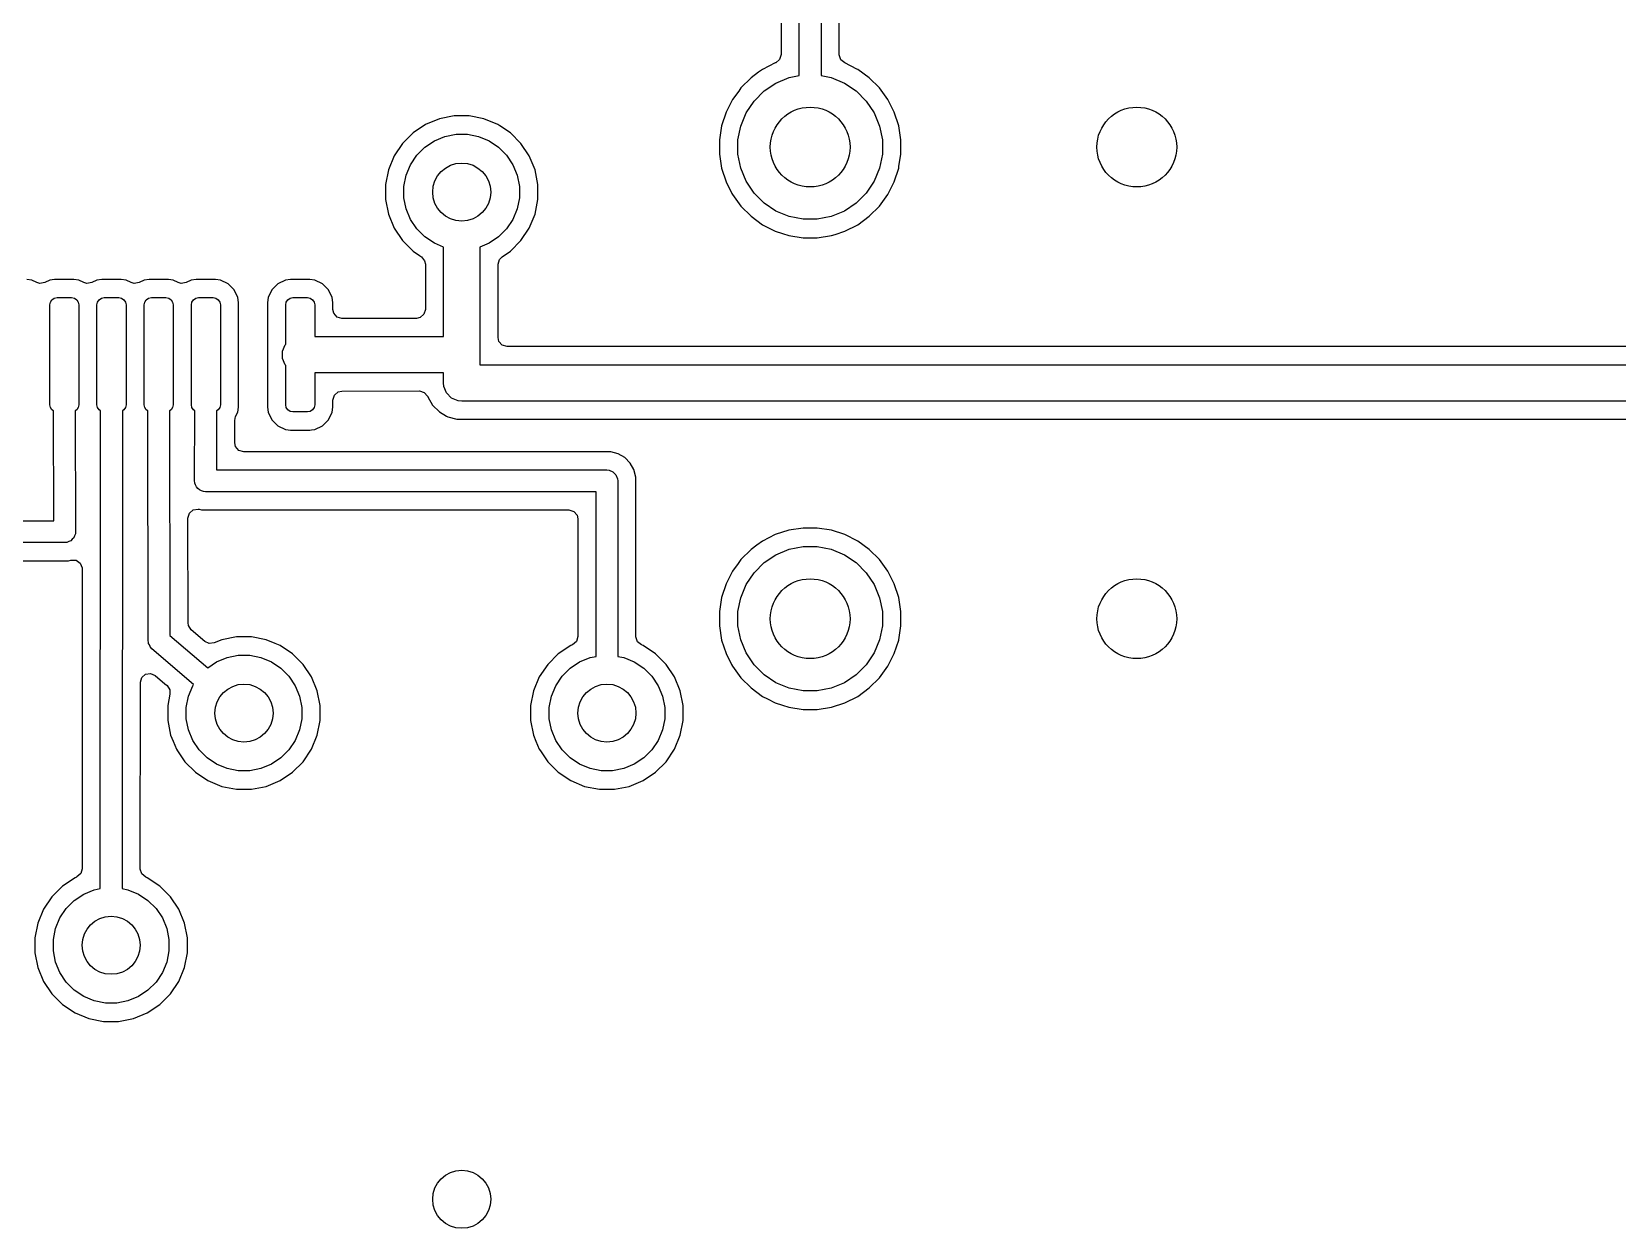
# Model space of a CAD drawing. Header units: millimetres. Extents: x 100.5 to 189.5, y -171.6 to -100.5.
# Drawn here: x 123.58 to 145.42, y -151.9 to -135.41 of the extents above; entities that cross this region are included whole.
import ezdxf

# ---------------------------------------------------------------- set-up
doc = ezdxf.new("R2010")
doc.units = ezdxf.units.MM
doc.layers.add('F.Cu', color=52, linetype='CONTINUOUS', true_color=0xb8bb26)

msp = doc.modelspace()

# ---------------------------------------------------------------- linework, layer by layer
at = {"layer": 'F.Cu', "linetype": 'CONTINUOUS'}
for p, q in [((134.15, -136.015155), (134.15, -128.862132)), ((134.45, -128.8), (134.45, -136.015155)), ((134.7005, -135.725321), (134.7005, -128.747275)), ((133.8995, -129.017255), (133.8995, -135.725321)), ((133.819973, -135.841116), (133.644594, -135.930476)), ((133.822954, -135.839882), (133.819973, -135.841116)), ((133.827011, -135.838115), (133.822954, -135.839882)), ((133.879815, -135.79236), (133.827011, -135.838115)), ((133.8995, -135.725321), (133.879815, -135.79236)), ((134.700579, -135.729745), (134.7005, -135.725321)), ((134.722643, -135.79604), (134.700579, -135.729745)), ((134.775727, -135.838819), (134.722643, -135.79604)), ((134.775684, -135.838904), (134.775727, -135.838819)), ((134.776087, -135.839109), (134.775684, -135.838904)), ((134.777046, -135.839882), (134.776087, -135.839109)), ((134.780026, -135.841116), (134.777046, -135.839882)), ((134.943676, -135.9245), (134.780026, -135.841116)), ((133.485351, -136.046174), (133.346174, -136.185351)), ((133.485352, -136.046174), (133.485351, -136.046174)), ((133.485354, -136.046172), (133.485352, -136.046174)), ((133.59067, -135.969655), (133.485354, -136.046172)), ((133.644594, -135.930476), (133.59067, -135.969655)), ((133.828603, -136.118079), (134.009715, -136.04306)), ((134.009715, -136.04306), (134.15, -136.015155)), ((134.45, -136.015155), (134.590285, -136.04306)), ((134.590285, -136.04306), (134.771397, -136.118079)), ((134.955405, -135.930476), (134.943676, -135.9245)), ((135.114646, -136.046172), (134.955405, -135.930476)), ((135.253828, -136.185354), (135.114646, -136.046172)), ((133.315381, -136.227734), (133.230476, -136.344594)), ((133.346172, -136.185354), (133.315381, -136.227734)), ((133.346174, -136.185352), (133.346172, -136.185354)), ((133.346174, -136.185351), (133.346174, -136.185352)), ((133.52699, -136.365607), (133.665607, -136.22699)), ((133.665607, -136.22699), (133.828603, -136.118079)), ((134.771397, -136.118079), (134.934393, -136.22699)), ((134.934393, -136.22699), (135.07301, -136.365607)), ((135.369524, -136.344595), (135.253828, -136.185354)), ((133.141117, -136.51997), (133.08029, -136.707173)), ((133.230476, -136.344594), (133.141117, -136.51997)), ((133.418079, -136.528603), (133.52699, -136.365607)), ((135.07301, -136.365607), (135.181921, -136.528603)), ((135.406729, -136.417615), (135.369524, -136.344595)), ((135.458882, -136.51997), (135.406729, -136.417615)), ((135.519709, -136.707173), (135.458882, -136.51997)), ((129.002403, -136.689058), (128.830342, -136.804024)), ((129.193579, -136.60987), (129.002403, -136.689058)), ((129.193587, -136.609868), (129.193579, -136.60987)), ((129.39653, -136.5695), (129.193587, -136.609868)), ((129.396535, -136.5695), (129.39653, -136.5695)), ((129.603465, -136.5695), (129.396535, -136.5695)), ((129.603469, -136.5695), (129.603465, -136.5695)), ((129.806412, -136.609868), (129.603469, -136.5695)), ((129.80642, -136.60987), (129.806412, -136.609868)), ((129.997598, -136.689059), (129.80642, -136.60987)), ((130.024709, -136.707174), (129.997598, -136.689059)), ((130.169657, -136.804024), (130.024709, -136.707174)), ((133.08029, -136.707173), (133.0495, -136.901577)), ((133.304815, -136.901983), (133.34306, -136.709715)), ((133.34306, -136.709715), (133.418079, -136.528603)), ((135.181921, -136.528603), (135.25694, -136.709715)), ((135.25694, -136.709715), (135.295185, -136.901983)), ((135.5505, -136.901577), (135.519709, -136.707173)), ((128.684024, -136.950342), (128.569058, -137.122403)), ((128.830342, -136.804024), (128.684024, -136.950342)), ((128.992485, -137.001592), (129.122883, -136.914463)), ((129.122883, -136.914463), (129.267772, -136.854448)), ((129.267772, -136.854448), (129.421586, -136.823852)), ((129.421586, -136.823852), (129.578414, -136.823852)), ((129.578414, -136.823852), (129.732228, -136.854448)), ((129.732228, -136.854448), (129.877117, -136.914463)), ((129.877117, -136.914463), (130.007515, -137.001592)), ((130.315975, -136.950342), (130.169657, -136.804024)), ((130.315977, -136.950345), (130.315975, -136.950342)), ((130.430941, -137.122402), (130.315977, -136.950345)), ((133.0495, -136.901577), (133.0495, -137.098422)), ((133.304815, -137.098017), (133.304815, -136.901983)), ((135.295185, -136.901983), (135.295185, -137.098017)), ((135.5505, -137.098422), (135.5505, -136.901577)), ((128.569058, -137.122403), (128.48987, -137.313579)), ((128.794463, -137.242883), (128.881592, -137.112485)), ((128.881592, -137.112485), (128.992485, -137.001592)), ((130.007515, -137.001592), (130.118408, -137.112485)), ((130.118408, -137.112485), (130.205537, -137.242883)), ((130.51013, -137.31358), (130.430941, -137.122402)), ((133.0495, -137.098422), (133.08029, -137.292826)), ((133.34306, -137.290285), (133.304815, -137.098017)), ((135.295185, -137.098017), (135.25694, -137.290285)), ((135.523757, -137.26727), (135.5505, -137.098422)), ((128.489868, -137.313587), (128.4495, -137.51653)), ((128.48987, -137.313579), (128.489868, -137.313587)), ((128.703852, -137.541586), (128.734448, -137.387772)), ((128.734448, -137.387772), (128.794463, -137.242883)), ((130.205537, -137.242883), (130.265552, -137.387772)), ((130.265552, -137.387772), (130.296148, -137.541586)), ((130.5505, -137.516535), (130.51013, -137.31358)), ((133.08029, -137.292826), (133.141117, -137.480029)), ((133.418079, -137.471397), (133.34306, -137.290285)), ((135.25694, -137.290285), (135.181921, -137.471397)), ((135.458884, -137.480025), (135.519709, -137.292826)), ((135.519709, -137.292826), (135.523757, -137.26727)), ((128.4495, -137.51653), (128.4495, -137.723469)), ((128.703852, -137.698414), (128.703852, -137.541586)), ((130.296148, -137.541586), (130.296148, -137.698414)), ((130.5505, -137.723465), (130.5505, -137.516535)), ((133.141117, -137.480029), (133.221779, -137.638337)), ((133.52699, -137.634393), (133.418079, -137.471397)), ((135.181921, -137.471397), (135.07301, -137.634393)), ((135.369524, -137.655405), (135.458884, -137.480025)), ((128.4495, -137.723469), (128.489868, -137.926412)), ((128.734448, -137.852228), (128.703852, -137.698414)), ((130.296148, -137.698414), (130.265552, -137.852228)), ((130.51013, -137.92642), (130.5505, -137.723465)), ((133.221779, -137.638337), (133.230476, -137.655405)), ((133.230476, -137.655405), (133.346172, -137.814646)), ((133.346172, -137.814646), (133.485354, -137.953828)), ((133.665607, -137.77301), (133.52699, -137.634393)), ((133.828603, -137.881921), (133.665607, -137.77301)), ((134.934393, -137.77301), (134.771397, -137.881921)), ((135.07301, -137.634393), (134.934393, -137.77301)), ((135.114646, -137.953828), (135.253828, -137.814646)), ((135.253828, -137.814646), (135.369524, -137.655405)), ((128.489868, -137.926412), (128.48987, -137.92642)), ((128.48987, -137.92642), (128.569058, -138.117596)), ((128.794463, -137.997117), (128.734448, -137.852228)), ((128.881592, -138.127515), (128.794463, -137.997117)), ((130.205537, -137.997117), (130.118408, -138.127515)), ((130.265552, -137.852228), (130.205537, -137.997117)), ((130.430941, -138.117598), (130.51013, -137.92642)), ((133.485354, -137.953828), (133.644595, -138.069524)), ((134.009715, -137.95694), (133.828603, -137.881921)), ((134.201983, -137.995185), (134.009715, -137.95694)), ((134.398017, -137.995185), (134.201983, -137.995185)), ((134.590285, -137.95694), (134.398017, -137.995185)), ((134.771397, -137.881921), (134.590285, -137.95694)), ((134.955405, -138.069524), (135.114646, -137.953828)), ((128.569058, -138.117596), (128.684024, -138.289657)), ((128.992485, -138.238408), (128.881592, -138.127515)), ((129.122883, -138.325537), (128.992485, -138.238408)), ((130.007515, -138.238408), (129.877117, -138.325537)), ((130.118408, -138.127515), (130.007515, -138.238408)), ((130.315977, -138.289655), (130.430941, -138.117598)), ((133.644595, -138.069524), (133.727455, -138.111743)), ((133.727455, -138.111743), (133.81997, -138.158882)), ((133.81997, -138.158882), (133.819972, -138.158882)), ((133.819972, -138.158882), (133.819975, -138.158884)), ((133.819975, -138.158884), (133.920317, -138.191487)), ((133.920317, -138.191487), (134.007173, -138.219709)), ((134.007173, -138.219709), (134.201578, -138.2505)), ((134.201578, -138.2505), (134.201583, -138.2505)), ((134.201583, -138.2505), (134.398422, -138.2505)), ((134.398422, -138.2505), (134.592826, -138.219709)), ((134.592826, -138.219709), (134.64574, -138.202516)), ((134.64574, -138.202516), (134.780025, -138.158884)), ((134.780025, -138.158884), (134.955405, -138.069524)), ((128.684024, -138.289657), (128.83034, -138.435973)), ((128.83034, -138.435973), (128.830343, -138.435975)), ((128.830343, -138.435975), (128.830345, -138.435977)), ((128.830345, -138.435977), (128.916566, -138.493587)), ((129.25, -138.37819), (129.122883, -138.325537)), ((129.25, -139.61028), (129.25, -138.37819)), ((129.877117, -138.325537), (129.75, -138.37819)), ((129.75, -138.37819), (129.75, -140)), ((130.05561, -138.512178), (130.169655, -138.435977)), ((130.169655, -138.435977), (130.315977, -138.289655)), ((128.916566, -138.493587), (128.94439, -138.512178)), ((128.94439, -138.512178), (128.989196, -138.565791)), ((128.989196, -138.565791), (128.9995, -138.615281)), ((128.9995, -138.615281), (128.9995, -139.2362)), ((130.0005, -138.615281), (130.020185, -138.548242)), ((130.0005, -139.6255), (130.0005, -138.615281)), ((130.020185, -138.548242), (130.05561, -138.512178)), ((123.576393, -138.834426), (123.508261, -138.8245)), ((123.645541, -138.86823), (123.576393, -138.834426)), ((123.685586, -138.879988), (123.645541, -138.86823)), ((123.754459, -138.86823), (123.685586, -138.879988)), ((123.823606, -138.834426), (123.754459, -138.86823)), ((123.823607, -138.834426), (123.823606, -138.834426)), ((123.891739, -138.8245), (123.823607, -138.834426)), ((123.89174, -138.8245), (123.891739, -138.8245)), ((124.15826, -138.8245), (123.89174, -138.8245)), ((124.158261, -138.8245), (124.15826, -138.8245)), ((124.226393, -138.834426), (124.158261, -138.8245)), ((124.295541, -138.86823), (124.226393, -138.834426)), ((124.335586, -138.879988), (124.295541, -138.86823)), ((124.404459, -138.86823), (124.335586, -138.879988)), ((124.473606, -138.834426), (124.404459, -138.86823)), ((124.473607, -138.834426), (124.473606, -138.834426)), ((124.541739, -138.8245), (124.473607, -138.834426)), ((124.54174, -138.8245), (124.541739, -138.8245)), ((124.80826, -138.8245), (124.54174, -138.8245)), ((124.808261, -138.8245), (124.80826, -138.8245)), ((124.876393, -138.834426), (124.808261, -138.8245)), ((124.945541, -138.86823), (124.876393, -138.834426)), ((124.985586, -138.879988), (124.945541, -138.86823)), ((125.054459, -138.86823), (124.985586, -138.879988)), ((125.123606, -138.834426), (125.054459, -138.86823)), ((125.123607, -138.834426), (125.123606, -138.834426)), ((125.191739, -138.8245), (125.123607, -138.834426)), ((125.19174, -138.8245), (125.191739, -138.8245)), ((125.45826, -138.8245), (125.19174, -138.8245)), ((125.458261, -138.8245), (125.45826, -138.8245)), ((125.526393, -138.834426), (125.458261, -138.8245)), ((125.595541, -138.86823), (125.526393, -138.834426)), ((125.635586, -138.879988), (125.595541, -138.86823)), ((125.704459, -138.86823), (125.635586, -138.879988)), ((125.773606, -138.834426), (125.704459, -138.86823)), ((125.773607, -138.834426), (125.773606, -138.834426)), ((125.841739, -138.8245), (125.773607, -138.834426)), ((125.84174, -138.8245), (125.841739, -138.8245)), ((126.10826, -138.8245), (125.84174, -138.8245)), ((126.108261, -138.8245), (126.10826, -138.8245)), ((126.176391, -138.834426), (126.108261, -138.8245)), ((126.281485, -138.885803), (126.176391, -138.834426)), ((126.364196, -138.968514), (126.281485, -138.885803)), ((126.968514, -138.885803), (126.885803, -138.968514)), ((127.073608, -138.834426), (126.968514, -138.885803)), ((127.141739, -138.8245), (127.073608, -138.834426)), ((127.14174, -138.8245), (127.141739, -138.8245)), ((127.40826, -138.8245), (127.14174, -138.8245)), ((127.408261, -138.8245), (127.40826, -138.8245)), ((127.476391, -138.834426), (127.408261, -138.8245)), ((127.581485, -138.885803), (127.476391, -138.834426)), ((127.664196, -138.968514), (127.581485, -138.885803)), ((123.825, -139.175), (123.832612, -139.136732)), ((123.832612, -139.136732), (123.854289, -139.104289)), ((123.854289, -139.104289), (123.886732, -139.082612)), ((123.886732, -139.082612), (123.925, -139.075)), ((123.925, -139.075), (124.125, -139.075)), ((124.125, -139.075), (124.163268, -139.082612)), ((124.163268, -139.082612), (124.195711, -139.104289)), ((124.195711, -139.104289), (124.217388, -139.136732)), ((124.217388, -139.136732), (124.225, -139.175)), ((124.475, -139.175), (124.482612, -139.136732)), ((124.482612, -139.136732), (124.504289, -139.104289)), ((124.504289, -139.104289), (124.536732, -139.082612)), ((124.536732, -139.082612), (124.575, -139.075)), ((124.575, -139.075), (124.775, -139.075)), ((124.775, -139.075), (124.813268, -139.082612)), ((124.813268, -139.082612), (124.845711, -139.104289)), ((124.845711, -139.104289), (124.867388, -139.136732)), ((124.867388, -139.136732), (124.875, -139.175)), ((125.125, -139.175), (125.132612, -139.136732)), ((125.132612, -139.136732), (125.154289, -139.104289)), ((125.154289, -139.104289), (125.186732, -139.082612)), ((125.186732, -139.082612), (125.225, -139.075)), ((125.225, -139.075), (125.425, -139.075)), ((125.425, -139.075), (125.463268, -139.082612)), ((125.463268, -139.082612), (125.495711, -139.104289)), ((125.495711, -139.104289), (125.517388, -139.136732)), ((125.517388, -139.136732), (125.525, -139.175)), ((125.775, -139.175), (125.782612, -139.136732)), ((125.782612, -139.136732), (125.804289, -139.104289)), ((125.804289, -139.104289), (125.836732, -139.082612)), ((125.836732, -139.082612), (125.875, -139.075)), ((125.875, -139.075), (126.075, -139.075)), ((126.075, -139.075), (126.113268, -139.082612)), ((126.113268, -139.082612), (126.145711, -139.104289)), ((126.145711, -139.104289), (126.167388, -139.136732)), ((126.167388, -139.136732), (126.175, -139.175)), ((126.364196, -138.968515), (126.364196, -138.968514)), ((126.364198, -138.968517), (126.364196, -138.968515)), ((126.415573, -139.073607), (126.364198, -138.968517)), ((126.4255, -139.14174), (126.415573, -139.073607)), ((126.4255, -139.172486), (126.4255, -139.14174)), ((126.834426, -139.073608), (126.8245, -139.141739)), ((126.8245, -139.141739), (126.8245, -139.172486)), ((126.885803, -138.968514), (126.834426, -139.073608)), ((127.075, -139.175), (127.082612, -139.136732)), ((127.082612, -139.136732), (127.104289, -139.104289)), ((127.104289, -139.104289), (127.136732, -139.082612)), ((127.136732, -139.082612), (127.175, -139.075)), ((127.175, -139.075), (127.375, -139.075)), ((127.375, -139.075), (127.413268, -139.082612)), ((127.413268, -139.082612), (127.445711, -139.104289)), ((127.445711, -139.104289), (127.467388, -139.136732)), ((127.467388, -139.136732), (127.475, -139.175)), ((127.664196, -138.968515), (127.664196, -138.968514)), ((127.664198, -138.968517), (127.664196, -138.968515)), ((127.715573, -139.073607), (127.664198, -138.968517)), ((127.715573, -139.073608), (127.715573, -139.073607)), ((127.7255, -139.141739), (127.715573, -139.073608)), ((127.7255, -139.237353), (127.7255, -139.141739)), ((123.825, -140.55), (123.825, -139.175)), ((124.225, -139.175), (124.225, -140.55)), ((124.475, -140.55), (124.475, -139.175)), ((124.875, -139.175), (124.875, -140.55)), ((125.125, -140.55), (125.125, -139.175)), ((125.525, -139.175), (125.525, -140.55)), ((125.775, -140.55), (125.775, -139.175)), ((126.175, -139.175), (126.175, -140.55)), ((126.425, -139.175), (126.4255, -139.172486)), ((126.425, -140.55), (126.425, -139.175)), ((126.8245, -139.172486), (126.825, -139.175)), ((126.825, -139.175), (126.825, -140.55)), ((127.075, -139.715799), (127.075, -139.175)), ((127.475, -139.175), (127.475, -139.612274)), ((127.736764, -139.288991), (127.7255, -139.237353)), ((127.782578, -139.341744), (127.736764, -139.288991)), ((127.849639, -139.361353), (127.782578, -139.341744)), ((128.875639, -139.3602), (127.849639, -139.361353)), ((128.927011, -139.348994), (128.875639, -139.3602)), ((128.979815, -139.303239), (128.927011, -139.348994)), ((128.9995, -139.2362), (128.979815, -139.303239)), ((127.029749, -139.814003), (127.066977, -139.723841)), ((127.066977, -139.723841), (127.075, -139.715799)), ((127.475, -139.612274), (129.25, -139.61028)), ((130.011706, -139.677011), (130.0005, -139.6255)), ((130.057461, -139.729815), (130.011706, -139.677011)), ((130.1245, -139.7495), (130.057461, -139.729815)), ((146.3755, -139.7495), (130.1245, -139.7495)), ((127.029859, -139.911548), (127.029749, -139.814003)), ((127.067289, -140.001626), (127.029859, -139.911548)), ((127.075, -140.009319), (127.067289, -140.001626)), ((127.075, -140.55), (127.075, -140.009319)), ((129.75, -140), (146.75, -140)), ((129.25, -140.110281), (127.475, -140.112275)), ((127.475, -140.112275), (127.475, -140.55)), ((129.25, -140.25), (129.25, -140.110281)), ((127.7255, -140.486354), (127.745185, -140.419315)), ((127.745185, -140.419315), (127.797989, -140.37356)), ((127.797989, -140.37356), (127.849357, -140.362354)), ((127.849357, -140.362354), (128.916638, -140.361155)), ((128.916638, -140.361155), (128.983697, -140.380764)), ((128.983697, -140.380764), (129.029511, -140.433517)), ((129.029511, -140.433517), (129.031336, -140.437701)), ((129.031336, -140.437701), (129.033608, -140.443186)), ((129.033608, -140.443186), (129.0995, -140.557314)), ((129.254804, -140.298773), (129.25, -140.25)), ((129.292133, -140.388893), (129.254804, -140.298773)), ((129.361107, -140.457867), (129.292133, -140.388893)), ((123.832612, -140.588268), (123.825, -140.55)), ((123.854289, -140.620711), (123.832612, -140.588268)), ((123.876585, -140.635608), (123.854289, -140.620711)), ((123.879692, -142.15), (123.876585, -140.635608)), ((124.195711, -140.620711), (124.176582, -140.633492)), ((124.176582, -140.633492), (124.18, -142.299692)), ((124.217388, -140.588268), (124.195711, -140.620711)), ((124.225, -140.55), (124.217388, -140.588268)), ((124.482612, -140.588268), (124.475, -140.55)), ((124.504289, -140.620711), (124.482612, -140.588268)), ((124.524525, -140.634232), (124.504289, -140.620711)), ((124.52048, -147.217996), (124.524525, -140.634232)), ((124.824525, -140.634866), (124.82048, -147.218187)), ((124.845711, -140.620711), (124.824525, -140.634866)), ((124.867388, -140.588268), (124.845711, -140.620711)), ((124.875, -140.55), (124.867388, -140.588268)), ((125.132612, -140.588268), (125.125, -140.55)), ((125.154289, -140.620711), (125.132612, -140.588268)), ((125.17598, -140.635204), (125.154289, -140.620711)), ((125.18, -143.80019), (125.17598, -140.635204)), ((125.495711, -140.620711), (125.475979, -140.633894)), ((125.475979, -140.633894), (125.479912, -143.730806)), ((125.517388, -140.588268), (125.495711, -140.620711)), ((125.525, -140.55), (125.517388, -140.588268)), ((125.782612, -140.588268), (125.775, -140.55)), ((125.804289, -140.620711), (125.782612, -140.588268)), ((125.822782, -140.633067), (125.804289, -140.620711)), ((125.820001, -141.599568), (125.822782, -140.633067)), ((126.122774, -140.636036), (126.120432, -141.45)), ((126.145711, -140.620711), (126.122774, -140.636036)), ((126.167388, -140.588268), (126.145711, -140.620711)), ((126.175, -140.55), (126.167388, -140.588268)), ((126.385496, -140.712914), (126.415573, -140.651393)), ((126.415573, -140.651393), (126.4255, -140.58326)), ((126.4255, -140.552513), (126.425, -140.55)), ((126.4255, -140.58326), (126.4255, -140.552513)), ((126.825, -140.55), (126.8245, -140.552513)), ((126.8245, -140.552513), (126.8245, -140.58326)), ((126.8245, -140.58326), (126.834426, -140.651391)), ((126.834426, -140.651391), (126.885803, -140.756485)), ((127.082612, -140.588268), (127.075, -140.55)), ((127.104289, -140.620711), (127.082612, -140.588268)), ((127.136732, -140.642388), (127.104289, -140.620711)), ((127.175, -140.65), (127.136732, -140.642388)), ((127.375, -140.65), (127.175, -140.65)), ((127.413268, -140.642388), (127.375, -140.65)), ((127.445711, -140.620711), (127.413268, -140.642388)), ((127.467388, -140.588268), (127.445711, -140.620711)), ((127.475, -140.55), (127.467388, -140.588268)), ((127.664198, -140.756483), (127.715573, -140.651393)), ((127.715573, -140.651393), (127.7255, -140.58326)), ((127.7255, -140.58326), (127.7255, -140.486354)), ((129.0995, -140.557314), (129.192686, -140.6505)), ((129.192686, -140.6505), (129.291521, -140.707563)), ((129.451227, -140.495196), (129.361107, -140.457867)), ((129.5, -140.5), (129.451227, -140.495196)), ((147, -140.5), (129.5, -140.5)), ((126.372012, -141.075143), (126.372898, -140.767017)), ((126.372898, -140.767017), (126.385496, -140.712914)), ((126.885803, -140.756485), (126.968514, -140.839196)), ((126.968514, -140.839196), (126.968515, -140.839196)), ((126.968515, -140.839196), (126.968517, -140.839198)), ((126.968517, -140.839198), (127.073607, -140.890573)), ((127.073607, -140.890573), (127.107673, -140.895536)), ((127.430971, -140.897191), (127.476393, -140.890573)), ((127.476393, -140.890573), (127.581483, -140.839198)), ((127.581483, -140.839198), (127.664198, -140.756483)), ((129.291521, -140.707563), (129.297831, -140.711206)), ((129.297831, -140.711206), (129.306814, -140.716392)), ((129.306814, -140.716392), (129.434108, -140.7505)), ((129.434108, -140.7505), (129.565892, -140.7505)), ((129.565892, -140.7505), (146.934108, -140.7505)), ((126.383217, -141.127011), (126.372012, -141.075143)), ((127.107673, -140.895536), (127.141739, -140.9005)), ((127.141739, -140.9005), (127.14174, -140.9005)), ((127.14174, -140.9005), (127.408261, -140.9005)), ((127.408261, -140.9005), (127.430971, -140.897191)), ((126.428972, -141.179815), (126.383217, -141.127011)), ((126.496011, -141.1995), (126.428972, -141.179815)), ((131.552726, -141.1995), (126.496011, -141.1995)), ((131.552727, -141.1995), (131.552726, -141.1995)), ((131.654587, -141.226793), (131.552727, -141.1995)), ((131.745913, -141.27952), (131.654587, -141.226793)), ((131.82048, -141.354087), (131.745913, -141.27952)), ((126.120432, -141.45), (131.5, -141.45)), ((131.5, -141.45), (131.529264, -141.452882)), ((131.529264, -141.452882), (131.583336, -141.47528)), ((131.583336, -141.47528), (131.62472, -141.516664)), ((131.62472, -141.516664), (131.647118, -141.570736)), ((131.873207, -141.445413), (131.82048, -141.354087)), ((131.9005, -141.547273), (131.873207, -141.445413)), ((131.9005, -141.547275), (131.9005, -141.547273)), ((131.9005, -143.401577), (131.9005, -141.547275)), ((125.822798, -141.628841), (125.820001, -141.599568)), ((125.822882, -141.629045), (125.822798, -141.628841)), ((125.822882, -141.629264), (125.822882, -141.629045)), ((125.833976, -141.656046), (125.822882, -141.629264)), ((125.845041, -141.682977), (125.833976, -141.656046)), ((125.845195, -141.683132), (125.845041, -141.682977)), ((125.84528, -141.683336), (125.845195, -141.683132)), ((125.865759, -141.703815), (125.84528, -141.683336)), ((125.886305, -141.72448), (125.865759, -141.703815)), ((125.886509, -141.724565), (125.886305, -141.72448)), ((125.886664, -141.72472), (125.886509, -141.724565)), ((125.913469, -141.735823), (125.886664, -141.72472)), ((125.940313, -141.747033), (125.913469, -141.735823)), ((125.940532, -141.747033), (125.940313, -141.747033)), ((125.940736, -141.747118), (125.940532, -141.747033)), ((125.97, -141.75), (125.940736, -141.747118)), ((131.35, -141.75), (125.97, -141.75)), ((131.35, -144.018091), (131.35, -141.75)), ((131.647118, -141.570736), (131.65, -141.6)), ((131.65, -141.6), (131.65, -144.018091)), ((121.370375, -142.15), (123.879692, -142.15)), ((125.728355, -142.111691), (125.747954, -142.04463)), ((125.730193, -143.558215), (125.728355, -142.111691)), ((125.747954, -142.04463), (125.8007, -141.998808)), ((125.8007, -141.998808), (125.869846, -141.988777)), ((125.869846, -141.988777), (125.884777, -141.991851)), ((125.884777, -141.991851), (125.916121, -142.000347)), ((125.916121, -142.000347), (125.916125, -142.000347)), ((125.916125, -142.000347), (125.916129, -142.000348)), ((125.916129, -142.000348), (125.916484, -142.000395)), ((125.916484, -142.000395), (125.91672, -142.000427)), ((125.91672, -142.000427), (125.917264, -142.0005)), ((125.917264, -142.0005), (125.917273, -142.0005)), ((125.917273, -142.0005), (125.969361, -142.0005)), ((125.969361, -142.0005), (125.969684, -142.0005)), ((125.969684, -142.0005), (125.970141, -142.000502)), ((125.970141, -142.000502), (126.028053, -142.000669)), ((126.028053, -142.000669), (126.030692, -142.0005)), ((126.030692, -142.0005), (130.9755, -142.0005)), ((130.9755, -142.0005), (131.042539, -142.020185)), ((131.042539, -142.020185), (131.088294, -142.072989)), ((131.088294, -142.072989), (131.0995, -142.1245)), ((131.0995, -142.1245), (131.0995, -143.745985)), ((124.134241, -142.403814), (124.113592, -142.424549)), ((124.15472, -142.383336), (124.134241, -142.403814)), ((124.154779, -142.383191), (124.15472, -142.383336)), ((124.154891, -142.38308), (124.154779, -142.383191)), ((124.166022, -142.356049), (124.154891, -142.38308)), ((124.177118, -142.329264), (124.166022, -142.356049)), ((124.177178, -142.328962), (124.177118, -142.329107)), ((124.177118, -142.329107), (124.177118, -142.329264)), ((124.18, -142.299692), (124.177178, -142.328962)), ((133.81997, -142.341117), (133.644594, -142.430476)), ((134.007173, -142.28029), (133.81997, -142.341117)), ((134.201578, -142.2495), (134.007173, -142.28029)), ((134.201583, -142.2495), (134.201578, -142.2495)), ((134.398417, -142.2495), (134.201583, -142.2495)), ((134.398422, -142.2495), (134.398417, -142.2495)), ((134.592826, -142.28029), (134.398422, -142.2495)), ((134.780029, -142.341117), (134.592826, -142.28029)), ((134.955405, -142.430476), (134.780029, -142.341117)), ((124.03, -142.45), (121.370375, -142.45)), ((124.059264, -142.447118), (124.03, -142.45)), ((124.059408, -142.447058), (124.059264, -142.447118)), ((124.059566, -142.447058), (124.059408, -142.447058)), ((124.086607, -142.435791), (124.059566, -142.447058)), ((124.113336, -142.42472), (124.086607, -142.435791)), ((124.113446, -142.424609), (124.113336, -142.42472)), ((124.113592, -142.424549), (124.113446, -142.424609)), ((133.485351, -142.546174), (133.346174, -142.685351)), ((133.485352, -142.546174), (133.485351, -142.546174)), ((133.485354, -142.546172), (133.485352, -142.546174)), ((133.566268, -142.487384), (133.485354, -142.546172)), ((133.644594, -142.430476), (133.566268, -142.487384)), ((133.665607, -142.72699), (133.828603, -142.618079)), ((133.828603, -142.618079), (134.009715, -142.54306)), ((134.009715, -142.54306), (134.201983, -142.504815)), ((134.201983, -142.504815), (134.398017, -142.504815)), ((134.398017, -142.504815), (134.590285, -142.54306)), ((134.590285, -142.54306), (134.771397, -142.618079)), ((134.771397, -142.618079), (134.934393, -142.72699)), ((135.114646, -142.546172), (134.955405, -142.430476)), ((135.253828, -142.685354), (135.114646, -142.546172)), ((121.570807, -142.7005), (123.969279, -142.7005)), ((123.969279, -142.7005), (123.97115, -142.70062)), ((123.97115, -142.70062), (123.97809, -142.700605)), ((123.97809, -142.700605), (123.978095, -142.700607)), ((123.978095, -142.700607), (124.030235, -142.7005)), ((124.030235, -142.7005), (124.030334, -142.7005)), ((124.030334, -142.7005), (124.082726, -142.7005)), ((124.082726, -142.7005), (124.082727, -142.7005)), ((124.082727, -142.700499), (124.0832, -142.700437)), ((124.082727, -142.7005), (124.082727, -142.700499)), ((124.0832, -142.700437), (124.08323, -142.700433)), ((124.08323, -142.700433), (124.083542, -142.700391)), ((124.083542, -142.700391), (124.083548, -142.700391)), ((124.083548, -142.700391), (124.116348, -142.69153)), ((124.116348, -142.69153), (124.186199, -142.693048)), ((124.186199, -142.693048), (124.244142, -142.732091)), ((124.244142, -142.732091), (124.271779, -142.796262)), ((124.272687, -142.811314), (124.270147, -146.945792)), ((124.271779, -142.796262), (124.272687, -142.811314)), ((133.230476, -142.844594), (133.141117, -143.01997)), ((133.30878, -142.736819), (133.230476, -142.844594)), ((133.346172, -142.685354), (133.30878, -142.736819)), ((133.346174, -142.685352), (133.346172, -142.685354)), ((133.346174, -142.685351), (133.346174, -142.685352)), ((133.52699, -142.865607), (133.665607, -142.72699)), ((134.934393, -142.72699), (135.07301, -142.865607)), ((135.346038, -142.81227), (135.253828, -142.685354)), ((135.369523, -142.844594), (135.346038, -142.81227)), ((135.458882, -143.01997), (135.369523, -142.844594)), ((133.141117, -143.01997), (133.08029, -143.207173)), ((133.34306, -143.209715), (133.418079, -143.028603)), ((133.418079, -143.028603), (133.52699, -142.865607)), ((135.07301, -142.865607), (135.181921, -143.028603)), ((135.181921, -143.028603), (135.25694, -143.209715)), ((135.519709, -143.207173), (135.458882, -143.01997)), ((133.08029, -143.207173), (133.0495, -143.401577)), ((133.304815, -143.401983), (133.34306, -143.209715)), ((135.25694, -143.209715), (135.295185, -143.401983)), ((135.5505, -143.401577), (135.519709, -143.207173)), ((131.9005, -143.745985), (131.9005, -143.401577)), ((133.0495, -143.401577), (133.0495, -143.598422)), ((133.304815, -143.598017), (133.304815, -143.401983)), ((135.295185, -143.401983), (135.295185, -143.598017)), ((135.5505, -143.598422), (135.5505, -143.401577)), ((125.479912, -143.730806), (126.000817, -144.176024)), ((125.735455, -143.593795), (125.730193, -143.558215)), ((125.773626, -143.652314), (125.735455, -143.593795)), ((125.961331, -143.812745), (125.773626, -143.652314)), ((133.0495, -143.598422), (133.08029, -143.792826)), ((133.34306, -143.790285), (133.304815, -143.598017)), ((135.295185, -143.598017), (135.25694, -143.790285)), ((135.520177, -143.78987), (135.5505, -143.598422)), ((125.182919, -143.829451), (125.18, -143.80019)), ((125.185161, -143.834844), (125.182919, -143.829451)), ((125.185617, -143.840664), (125.185161, -143.834844)), ((125.196325, -143.861699), (125.185617, -143.840664)), ((125.205386, -143.883494), (125.196325, -143.861699)), ((125.209519, -143.887616), (125.205386, -143.883494)), ((125.212169, -143.892822), (125.209519, -143.887616)), ((125.232542, -143.914026), (125.212169, -143.892822)), ((125.806619, -144.40469), (125.232542, -143.914026)), ((126.019877, -143.840513), (125.961331, -143.812745)), ((126.089346, -143.833044), (126.019877, -143.840513)), ((126.193575, -143.789871), (126.089346, -143.833044)), ((126.193587, -143.789868), (126.193575, -143.789871)), ((126.39653, -143.7495), (126.193587, -143.789868)), ((126.396535, -143.7495), (126.39653, -143.7495)), ((126.603465, -143.7495), (126.396535, -143.7495)), ((126.603469, -143.7495), (126.603465, -143.7495)), ((126.806412, -143.789868), (126.603469, -143.7495)), ((126.80642, -143.78987), (126.806412, -143.789868)), ((126.928682, -143.840513), (126.80642, -143.78987)), ((126.997598, -143.869059), (126.928682, -143.840513)), ((126.997602, -143.869062), (126.997598, -143.869059)), ((127.169657, -143.984024), (126.997602, -143.869062)), ((131.002395, -143.869062), (130.830344, -143.984022)), ((131.002402, -143.869059), (131.002395, -143.869062)), ((131.022954, -143.860546), (131.002402, -143.869059)), ((131.027011, -143.858779), (131.022954, -143.860546)), ((131.079815, -143.813024), (131.027011, -143.858779)), ((131.0995, -143.745985), (131.079815, -143.813024)), ((131.900579, -143.75041), (131.9005, -143.745985)), ((131.922643, -143.816704), (131.900579, -143.75041)), ((131.977045, -143.860545), (131.922643, -143.816704)), ((131.997598, -143.869059), (131.977045, -143.860545)), ((131.997599, -143.86906), (131.997598, -143.869059)), ((131.997604, -143.869062), (131.997599, -143.86906)), ((132.169655, -143.984022), (131.997604, -143.869062)), ((133.08029, -143.792826), (133.141117, -143.980029)), ((133.418079, -143.971397), (133.34306, -143.790285)), ((135.25694, -143.790285), (135.181921, -143.971397)), ((135.458884, -143.980025), (135.519709, -143.792826)), ((135.519709, -143.792826), (135.520177, -143.78987)), ((126.000817, -144.176024), (126.122883, -144.094463)), ((126.122883, -144.094463), (126.267772, -144.034448)), ((126.267772, -144.034448), (126.421586, -144.003852)), ((126.421586, -144.003852), (126.578414, -144.003852)), ((126.578414, -144.003852), (126.732228, -144.034448)), ((126.732228, -144.034448), (126.877117, -144.094463)), ((126.877117, -144.094463), (127.007515, -144.181592)), ((127.315975, -144.130342), (127.169657, -143.984024)), ((127.315977, -144.130345), (127.315975, -144.130342)), ((127.430941, -144.302402), (127.315977, -144.130345)), ((130.684024, -144.130342), (130.569058, -144.302403)), ((130.830344, -143.984022), (130.684024, -144.130342)), ((130.992485, -144.181592), (131.122883, -144.094463)), ((131.122883, -144.094463), (131.267772, -144.034448)), ((131.267772, -144.034448), (131.35, -144.018091)), ((131.65, -144.018091), (131.732228, -144.034448)), ((131.732228, -144.034448), (131.877117, -144.094463)), ((131.877117, -144.094463), (132.007515, -144.181592)), ((132.315975, -144.130342), (132.169655, -143.984022)), ((132.315977, -144.130345), (132.315975, -144.130342)), ((132.430941, -144.302402), (132.315977, -144.130345)), ((133.141117, -143.980029), (133.217706, -144.130342)), ((133.217706, -144.130342), (133.230476, -144.155405)), ((133.230476, -144.155405), (133.346172, -144.314646)), ((133.52699, -144.134393), (133.418079, -143.971397)), ((133.665607, -144.27301), (133.52699, -144.134393)), ((135.07301, -144.134393), (134.934393, -144.27301)), ((135.181921, -143.971397), (135.07301, -144.134393)), ((135.253828, -144.314646), (135.369524, -144.155405)), ((135.369524, -144.155405), (135.458884, -143.980025)), ((125.071147, -146.946227), (125.072726, -144.375989)), ((125.072726, -144.375989), (125.092452, -144.308962)), ((125.092452, -144.308962), (125.145284, -144.26324)), ((125.145284, -144.26324), (125.214448, -144.253339)), ((125.214448, -144.253339), (125.27729, -144.281803)), ((125.27729, -144.281803), (125.411526, -144.396535)), ((127.007515, -144.181592), (127.118408, -144.292485)), ((127.118408, -144.292485), (127.205537, -144.422883)), ((127.51013, -144.49358), (127.430941, -144.302402)), ((130.569058, -144.302403), (130.48987, -144.493579)), ((130.794463, -144.422883), (130.881592, -144.292485)), ((130.881592, -144.292485), (130.992485, -144.181592)), ((132.007515, -144.181592), (132.118408, -144.292485)), ((132.118408, -144.292485), (132.205537, -144.422883)), ((132.51013, -144.49358), (132.430941, -144.302402)), ((133.346172, -144.314646), (133.485354, -144.453828)), ((133.828603, -144.381921), (133.665607, -144.27301)), ((134.009715, -144.45694), (133.828603, -144.381921)), ((134.771397, -144.381921), (134.590285, -144.45694)), ((134.934393, -144.27301), (134.771397, -144.381921)), ((135.114646, -144.453828), (135.253828, -144.314646)), ((125.411526, -144.396535), (125.439759, -144.420665)), ((125.439759, -144.420665), (125.477931, -144.479186)), ((125.480811, -144.539118), (125.4495, -144.69653)), ((125.477931, -144.479186), (125.480811, -144.539118)), ((125.703852, -144.721586), (125.734448, -144.567772)), ((125.734448, -144.567772), (125.794463, -144.422883)), ((125.794463, -144.422883), (125.806619, -144.40469)), ((127.205537, -144.422883), (127.265552, -144.567772)), ((127.265552, -144.567772), (127.296148, -144.721586)), ((127.5505, -144.696535), (127.51013, -144.49358)), ((130.489868, -144.493587), (130.4495, -144.69653)), ((130.48987, -144.493579), (130.489868, -144.493587)), ((130.703852, -144.721586), (130.734448, -144.567772)), ((130.734448, -144.567772), (130.794463, -144.422883)), ((132.205537, -144.422883), (132.265552, -144.567772)), ((132.265552, -144.567772), (132.296148, -144.721586)), ((132.5505, -144.696535), (132.51013, -144.49358)), ((133.485354, -144.453828), (133.644595, -144.569524)), ((133.644595, -144.569524), (133.711216, -144.603469)), ((133.711216, -144.603469), (133.81997, -144.658882)), ((134.201983, -144.495185), (134.009715, -144.45694)), ((134.398017, -144.495185), (134.201983, -144.495185)), ((134.590285, -144.45694), (134.398017, -144.495185)), ((134.780025, -144.658884), (134.955405, -144.569524)), ((134.955405, -144.569524), (135.114646, -144.453828)), ((125.4495, -144.69653), (125.4495, -144.903469)), ((125.703852, -144.878414), (125.703852, -144.721586)), ((127.296148, -144.721586), (127.296148, -144.878414)), ((127.5505, -144.903465), (127.5505, -144.696535)), ((130.4495, -144.69653), (130.4495, -144.903469)), ((130.703852, -144.878414), (130.703852, -144.721586)), ((132.296148, -144.721586), (132.296148, -144.878414)), ((132.5505, -144.903465), (132.5505, -144.696535)), ((133.81997, -144.658882), (133.819972, -144.658882)), ((133.819972, -144.658882), (133.819975, -144.658884)), ((133.819975, -144.658884), (133.920317, -144.691487)), ((133.920317, -144.691487), (134.007173, -144.719709)), ((134.007173, -144.719709), (134.201578, -144.7505)), ((134.201578, -144.7505), (134.201583, -144.7505)), ((134.201583, -144.7505), (134.398422, -144.7505)), ((134.398422, -144.7505), (134.592826, -144.719709)), ((134.592826, -144.719709), (134.780025, -144.658884)), ((125.4495, -144.903469), (125.489868, -145.106412)), ((125.734448, -145.032228), (125.703852, -144.878414)), ((125.794463, -145.177117), (125.734448, -145.032228)), ((127.265552, -145.032228), (127.205537, -145.177117)), ((127.296148, -144.878414), (127.265552, -145.032228)), ((127.51013, -145.10642), (127.5505, -144.903465)), ((130.4495, -144.903469), (130.489868, -145.106412)), ((130.734448, -145.032228), (130.703852, -144.878414)), ((130.794463, -145.177117), (130.734448, -145.032228)), ((132.265552, -145.032228), (132.205537, -145.177117)), ((132.296148, -144.878414), (132.265552, -145.032228)), ((132.51013, -145.10642), (132.5505, -144.903465)), ((125.489868, -145.106412), (125.48987, -145.10642)), ((125.48987, -145.10642), (125.522974, -145.186341)), ((125.522974, -145.186341), (125.569059, -145.297598)), ((125.881592, -145.307515), (125.794463, -145.177117)), ((127.205537, -145.177117), (127.118408, -145.307515)), ((127.430941, -145.297598), (127.51013, -145.10642)), ((130.489868, -145.106412), (130.48987, -145.10642)), ((130.48987, -145.10642), (130.522974, -145.186341)), ((130.522974, -145.186341), (130.569059, -145.297598)), ((130.881592, -145.307515), (130.794463, -145.177117)), ((132.205537, -145.177117), (132.118408, -145.307515)), ((132.430941, -145.297598), (132.51013, -145.10642)), ((125.569059, -145.297598), (125.583664, -145.319456)), ((125.583664, -145.319456), (125.684024, -145.469657)), ((125.684024, -145.469657), (125.830342, -145.615975)), ((125.992485, -145.418408), (125.881592, -145.307515)), ((126.122883, -145.505537), (125.992485, -145.418408)), ((127.007515, -145.418408), (126.877117, -145.505537)), ((127.118408, -145.307515), (127.007515, -145.418408)), ((127.169655, -145.615977), (127.315977, -145.469655)), ((127.315977, -145.469655), (127.430941, -145.297598)), ((130.569059, -145.297598), (130.583664, -145.319456)), ((130.583664, -145.319456), (130.684024, -145.469657)), ((130.684024, -145.469657), (130.830342, -145.615975)), ((130.992485, -145.418408), (130.881592, -145.307515)), ((131.122883, -145.505537), (130.992485, -145.418408)), ((132.007515, -145.418408), (131.877117, -145.505537)), ((132.118408, -145.307515), (132.007515, -145.418408)), ((132.169655, -145.615977), (132.315977, -145.469655)), ((132.315977, -145.469655), (132.430941, -145.297598)), ((125.830342, -145.615975), (125.830345, -145.615977)), ((125.830345, -145.615977), (126.002402, -145.730941)), ((126.267772, -145.565552), (126.122883, -145.505537)), ((126.421586, -145.596148), (126.267772, -145.565552)), ((126.578414, -145.596148), (126.421586, -145.596148)), ((126.732228, -145.565552), (126.578414, -145.596148)), ((126.877117, -145.505537), (126.732228, -145.565552)), ((126.997598, -145.730941), (127.169655, -145.615977)), ((130.830342, -145.615975), (130.830345, -145.615977)), ((130.830345, -145.615977), (131.002402, -145.730941)), ((131.267772, -145.565552), (131.122883, -145.505537)), ((131.421586, -145.596148), (131.267772, -145.565552)), ((131.578414, -145.596148), (131.421586, -145.596148)), ((131.732228, -145.565552), (131.578414, -145.596148)), ((131.877117, -145.505537), (131.732228, -145.565552)), ((131.997598, -145.730941), (132.169655, -145.615977)), ((126.002402, -145.730941), (126.19358, -145.81013)), ((126.19358, -145.81013), (126.39653, -145.850499)), ((126.39653, -145.850499), (126.396534, -145.8505)), ((126.396534, -145.8505), (126.396535, -145.8505)), ((126.396535, -145.8505), (126.603466, -145.8505)), ((126.603466, -145.8505), (126.603467, -145.850499)), ((126.603467, -145.850499), (126.80642, -145.81013)), ((126.80642, -145.81013), (126.997598, -145.730941)), ((131.002402, -145.730941), (131.19358, -145.81013)), ((131.19358, -145.81013), (131.39653, -145.850499)), ((131.39653, -145.850499), (131.396534, -145.8505)), ((131.396534, -145.8505), (131.396535, -145.8505)), ((131.396535, -145.8505), (131.603466, -145.8505)), ((131.603466, -145.8505), (131.603467, -145.850499)), ((131.603467, -145.850499), (131.80642, -145.81013)), ((131.80642, -145.81013), (131.997598, -145.730941)), ((124.270147, -146.945792), (124.250421, -147.01282)), ((125.071226, -146.950678), (125.071147, -146.946227)), ((125.09329, -147.016972), (125.071226, -146.950678)), ((124.000342, -147.184024), (123.854024, -147.330342)), ((124.172404, -147.069057), (124.000342, -147.184024)), ((124.193605, -147.060275), (124.172404, -147.069057)), ((124.197589, -147.058542), (124.193605, -147.060275)), ((124.250421, -147.01282), (124.197589, -147.058542)), ((124.437772, -147.234448), (124.52048, -147.217996)), ((124.82048, -147.218187), (124.902228, -147.234448)), ((125.147692, -147.060813), (125.09329, -147.016972)), ((125.167598, -147.069059), (125.147692, -147.060813)), ((125.167599, -147.06906), (125.167598, -147.069059)), ((125.167604, -147.069062), (125.167599, -147.06906)), ((125.339655, -147.184022), (125.167604, -147.069062)), ((125.485975, -147.330342), (125.339655, -147.184022)), ((123.854024, -147.330342), (123.739058, -147.502403)), ((124.051592, -147.492485), (124.162485, -147.381592)), ((124.162485, -147.381592), (124.292883, -147.294463)), ((124.292883, -147.294463), (124.437772, -147.234448)), ((124.902228, -147.234448), (125.047117, -147.294463)), ((125.047117, -147.294463), (125.177515, -147.381592)), ((125.177515, -147.381592), (125.288408, -147.492485)), ((125.485977, -147.330345), (125.485975, -147.330342)), ((125.600941, -147.502402), (125.485977, -147.330345)), ((123.739058, -147.502403), (123.65987, -147.693579)), ((123.904448, -147.767772), (123.964463, -147.622883)), ((123.964463, -147.622883), (124.051592, -147.492485)), ((125.288408, -147.492485), (125.375537, -147.622883)), ((125.375537, -147.622883), (125.435552, -147.767772)), ((125.68013, -147.69358), (125.600941, -147.502402)), ((123.659868, -147.693587), (123.6195, -147.89653)), ((123.65987, -147.693579), (123.659868, -147.693587)), ((123.873852, -147.921586), (123.904448, -147.767772)), ((125.435552, -147.767772), (125.466148, -147.921586)), ((125.7205, -147.896535), (125.68013, -147.69358)), ((123.6195, -147.89653), (123.6195, -148.103469)), ((123.873852, -148.078414), (123.873852, -147.921586)), ((123.904448, -148.232228), (123.873852, -148.078414)), ((125.466148, -148.078414), (125.435552, -148.232228)), ((125.466148, -147.921586), (125.466148, -148.078414)), ((125.7205, -148.103465), (125.7205, -147.896535)), ((123.6195, -148.103469), (123.659868, -148.306412)), ((123.659868, -148.306412), (123.65987, -148.30642)), ((123.65987, -148.30642), (123.739058, -148.497596)), ((123.964463, -148.377117), (123.904448, -148.232228)), ((125.435552, -148.232228), (125.375537, -148.377117)), ((125.600941, -148.497598), (125.68013, -148.30642)), ((125.68013, -148.30642), (125.7205, -148.103465)), ((123.739058, -148.497596), (123.854024, -148.669657)), ((124.051592, -148.507515), (123.964463, -148.377117)), ((124.162485, -148.618408), (124.051592, -148.507515)), ((125.288408, -148.507515), (125.177515, -148.618408)), ((125.375537, -148.377117), (125.288408, -148.507515)), ((125.485977, -148.669655), (125.600941, -148.497598)), ((123.854024, -148.669657), (124.000342, -148.815975)), ((124.292883, -148.705537), (124.162485, -148.618408)), ((124.437772, -148.765552), (124.292883, -148.705537)), ((125.047117, -148.705537), (124.902228, -148.765552)), ((125.177515, -148.618408), (125.047117, -148.705537)), ((125.339655, -148.815977), (125.485977, -148.669655)), ((124.000342, -148.815975), (124.000345, -148.815977)), ((124.000345, -148.815977), (124.172402, -148.930941)), ((124.172402, -148.930941), (124.36358, -149.01013)), ((124.591586, -148.796148), (124.437772, -148.765552)), ((124.748414, -148.796148), (124.591586, -148.796148)), ((124.902228, -148.765552), (124.748414, -148.796148)), ((124.97642, -149.01013), (125.167598, -148.930941)), ((125.167598, -148.930941), (125.339655, -148.815977)), ((124.36358, -149.01013), (124.56653, -149.050499)), ((124.56653, -149.050499), (124.566534, -149.0505)), ((124.566534, -149.0505), (124.566535, -149.0505)), ((124.566535, -149.0505), (124.773466, -149.0505)), ((124.773466, -149.0505), (124.773467, -149.050499)), ((124.773467, -149.050499), (124.97642, -149.01013))]:
    msp.add_line(p, q, dxfattribs=at)
at = {"layer": 'F.Cu'}
for centre, radius in [((134.3, -137), 0.55), ((134.3, -137), 0.55), ((138.8, -137), 0.55), ((138.8, -137), 0.55), ((129.5, -137.62), 0.4), ((129.5, -137.62), 0.4), ((134.3, -143.5), 0.55), ((134.3, -143.5), 0.55), ((138.8, -143.5), 0.55), ((138.8, -143.5), 0.55), ((126.5, -144.8), 0.4), ((126.5, -144.8), 0.4), ((131.5, -144.8), 0.4), ((131.5, -144.8), 0.4), ((124.67, -148), 0.4), ((124.67, -148), 0.4), ((129.5, -151.5), 0.4), ((129.5, -151.5), 0.4)]:
    msp.add_circle(centre, radius, dxfattribs=at)

doc.saveas('drawing.dxf')
